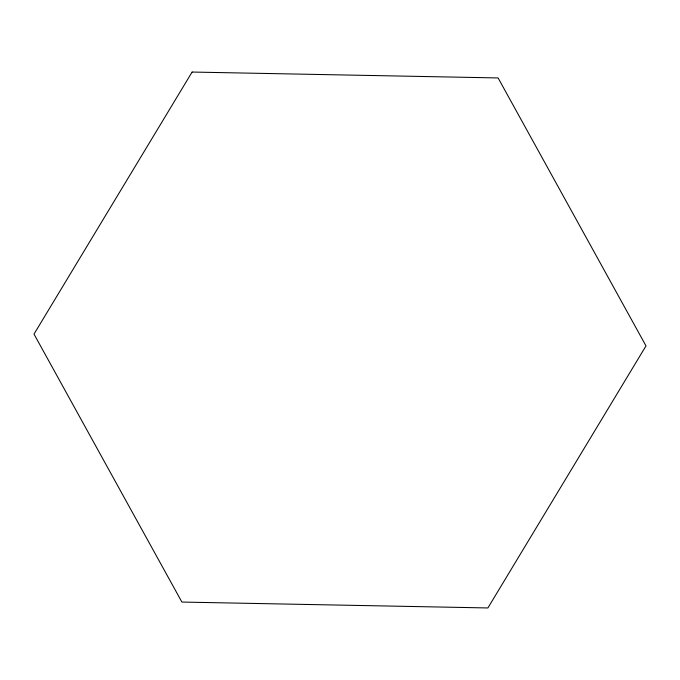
<?xml version="1.0" encoding="UTF-8"?>
<svg xmlns="http://www.w3.org/2000/svg" width="680" height="680" viewBox="0 0 680 680"><rect width="100%" height="100%" fill="white"/><g stroke="black" fill="none" stroke-linecap="round" stroke-linejoin="round"><path stroke-width="1.02" d="M192.108 72.046L34 334.101L181.892 602.055L487.892 607.954L646 345.899L498.108 77.945L192.108 72.046"/></g></svg>
